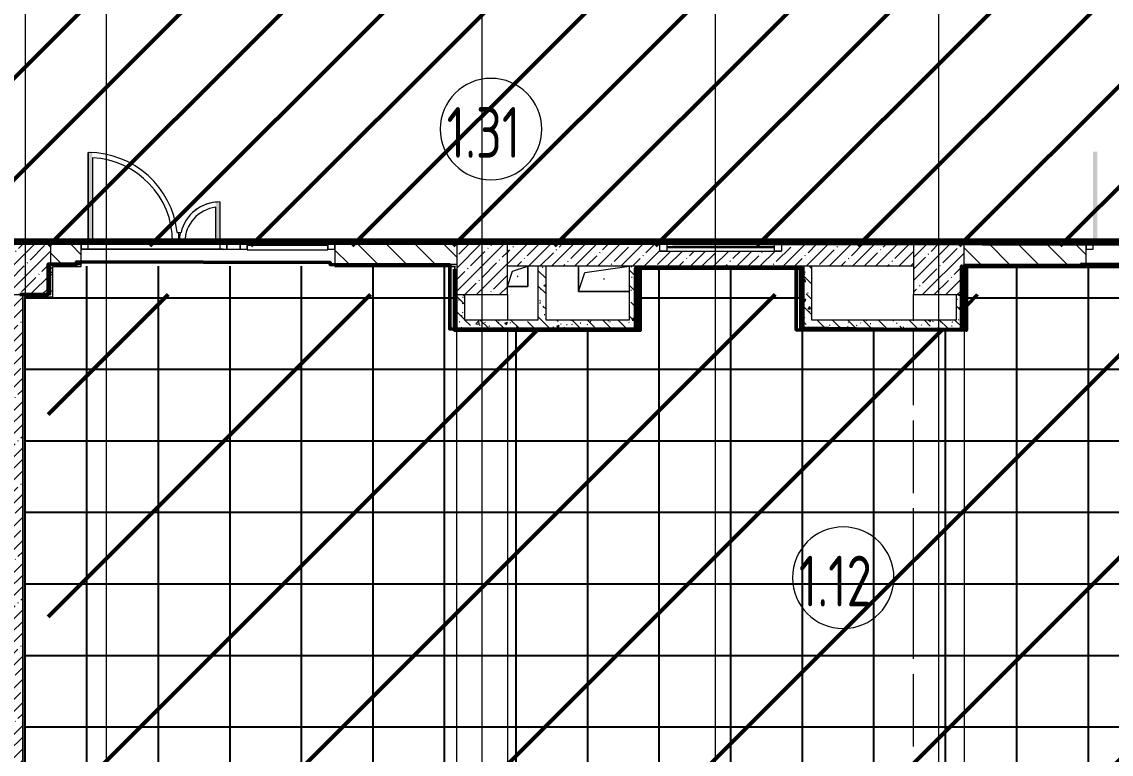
# Model space of a CAD drawing. Header units: millimetres. Extents: x -213547 to 415037, y -3642 to 106956.
# Drawn here: x 47689 to 58423, y 2735 to 9953 of the extents above; entities that cross this region are included whole.
import ezdxf

# ---------------------------------------------------------------- set-up
doc = ezdxf.new("R2010")
doc.units = ezdxf.units.MM
for name, color, linetype, lineweight in [('10)FK4', 3, 'Continuous', 50), ('1014 Краска CF1.3', 64, 'Continuous', 158), ('2)CF1', 5, 'Continuous', 30), ('950 Штук CF1 CF13 CF1.3', 3, 'Continuous', 50), ('A-AREA-BNDY', 7, 'Continuous', 5), ('A-AREA-IDEN', 7, 'Continuous', 9), ('A-FLOR', 7, 'Continuous', 9), ('A-GENM', 7, 'Continuous', 9), ('A-GLAZ', 7, 'Continuous', 9), ('A-GLAZ-1', 7, 'Continuous', 5), ('A-GLAZ-CURT', 7, 'Continuous', 9), ('A-GLAZ-CURT-2', 7, 'Continuous', 20), ('A-GLAZ-CWMG', 7, 'Continuous', 9), ('A-GLAZ-CWMG-1', 7, 'Continuous', 20), ('A-WALL', 7, 'Continuous', 5), ('I-WALL', 7, 'Continuous', 5), ('S-COLS', 7, 'Continuous', 9), ('S-COLS-1', 7, 'Continuous', 5), ('Оси', 7, 'Continuous', 9)]:
    doc.layers.add(name, color=color, linetype=linetype, lineweight=lineweight)
doc.layers.add('3) CF4 монтаж', color=104, linetype='Continuous')
for name, color, linetype, lineweight, true_color in [('A-DOOR-4', 7, 'Continuous', 5, 0xd7dbdf), ('A-WALL-1', 9, 'Continuous', 5, 0x808080), ('A-WALL-FNSH-1', 9, 'Continuous', 5, 0x808080)]:
    doc.layers.add(name, color=color, linetype=linetype, lineweight=lineweight, true_color=true_color)
doc.layers.add('A-FLOR-PATT-1', color=7, linetype='Continuous', lineweight=9, true_color=0xeef6ff, transparency=0.5)
doc.styles.add('СПДС', font='ГОСТ тип А.ttf', dxfattribs={"width": 0.9})
pattern_1 = [(45, (64.7, -136.06), (-114.04925, 114.04925), []), (45, (178.75, -136.06), (-114.04925, 114.04925), [201.612, -40.322, 6.706, -33.617])]
pattern_2 = [(135, (64.7, -136.06), (-141.42136, -141.42136), [])]
pattern_3 = [(135, (64.7, -136.06), (-150.8683, -150.8683), [213.36, -35.56, 7.112, -35.56]), (135, (64.7, 14.71), (-150.8683, -150.8683), []), (50, (64.7, -136.06), (255.0577, -22.3145), [26.67, -293.37]), (355, (64.7, -136.06), (-49.3404, 267.4791), [21.336, -234.696]), (100.451, (85.96, -137.92), (205.7195, 245.1636), [22.666, -249.326]), (46.184, (64.7, -64.94), (379.511, -58.86), [40.005, -440.055]), (96.636, (96.33, -69.85), (332.3634, 346.399), [33.999, -373.989]), (351.184, (64.7, -64.94), (332.367, 346.3953), [32.004, -352.044]), (21, (100.26, -82.72), (212.2602, -143.1711), [26.67, -293.37]), (326, (100.26, -82.72), (86.5224, 257.8632), [21.336, -234.696]), (71.451, (117.95, -94.65), (298.784, 114.6901), [22.666, -249.326]), (37.5, (64.7, -136.06), (4.32385, 118.37751), [6.706, -225.146, 6.706, -231.546, -235.585]), (37.5, (64.7, -136.06), (4.32385, 118.37751), [-470.103, 6.706, -228.879]), (7.5, (64.7, -136.06), (93.54758, 140.2533), [6.706, -129.134, 6.706, -219.812, -89.789]), (7.5, (64.7, -136.06), (93.54758, 140.2533), [-362.356, 6.706, -83.083]), (327.5, (-14.6, -136.06), (189.82734, -8.02019), [6.706, -82.194, 6.706, -270.662, -368.046]), (327.5, (-14.6, -136.06), (189.82734, -8.02019), [-366.268, 6.706, -361.34]), (317.5, (-50.16, -136.06), (207.38114, 35.59764), [6.706, -108.864, 6.706, -177.495, -261.366]), (317.5, (-50.16, -136.06), (207.38114, 35.59764), [-299.771, 6.706, -254.66])]
pattern_4 = [(0, (64.7, -136.06), (243.84, 60.96), [20.117, -162.763, 20.117, -162.763, -975.36]), (0, (64.7, -136.06), (243.84, 60.96), [-365.76, 20.117, -345.643, 20.117, -162.763, -426.72]), (0, (64.7, -136.06), (243.84, 60.96), [-914.4, 20.117, -101.803, 20.117, -284.683]), (120, (156.14, -105.58), (-174.71291, 180.691634), [20.117, -162.763, 20.117, -162.763, -975.36]), (120, (156.14, -105.58), (-174.71291, 180.691634), [-365.76, 20.117, -345.643, 20.117, -162.763, -426.72]), (120, (156.14, -105.58), (-174.71291, 180.691634), [-914.4, 20.117, -101.803, 20.117, -284.683]), (240, (186.62, 16.34), (-69.12709, -241.651634), [20.117, -162.763, 20.117, -162.763, -975.36]), (240, (186.62, 16.34), (-69.12709, -241.651634), [-365.76, 20.117, -345.643, 20.117, -162.763, -426.72]), (240, (186.62, 16.34), (-69.12709, -241.651634), [-914.4, 20.117, -101.803, 20.117, -284.683])]
pattern_5 = [(45, (38804.7, 11553.94), (-498.404, 498.404), [])]

# ---------------------------------------------------------------- blocks, each defined once
blk = doc.blocks.new('BSC_Колонна _Прямоугольная - 500х500-V2-Объем проектирования 1 этажа')
at = {"layer": 'S-COLS-1'}
h = blk.add_hatch(dxfattribs=at)
h.set_pattern_fill('FP_6', color=256, style=0, pattern_type=2)
h.set_pattern_definition([(45, (-47660, -7650), (-114.04925, 114.04925), []), (45, (-47545.95, -7650), (-114.04925, 114.04925), [201.613, -40.323, 6.706, -33.617])])
h.paths.add_polyline_path([(-250, -250), (250, -250), (250, 250), (-250, 250), (-250, -237)])
for p, q in [((250, 250), (-250, 250)), ((-250, 250), (-250, -250)), ((250, -250), (250, 250)), ((-250, -250), (250, -250))]:
    blk.add_line(p, q, dxfattribs=at)
blk = doc.blocks.new('BSC_Колонна _Прямоугольная - 500х500-V3-Объем проектирования 1 этажа')
at = {"layer": 'S-COLS-1'}
h = blk.add_hatch(dxfattribs=at)
h.set_pattern_fill('FP_7', color=256, style=0, pattern_type=2)
h.set_pattern_definition([(45, (-52160, -7650), (-114.04925, 114.04925), []), (45, (-52045.95, -7650), (-114.04925, 114.04925), [201.613, -40.323, 6.706, -33.617])])
h.paths.add_polyline_path([(-250, -250), (250, -250), (250, 250), (-250, 250), (-250, 30)])
for p, q in [((250, 250), (-250, 250)), ((-250, 250), (-250, -250)), ((250, -250), (250, 250)), ((-250, -250), (250, -250))]:
    blk.add_line(p, q, dxfattribs=at)
blk = doc.blocks.new('BSC_Колонна _Прямоугольная - 500х500-V38-Объем проектирования 1 этажа')
at = {"layer": 'S-COLS-1'}
h = blk.add_hatch(dxfattribs=at)
h.set_pattern_fill('FP_64', color=256, style=0, pattern_type=2)
h.set_pattern_definition([(45, (-56660, -7650), (-114.04925, 114.04925), []), (45, (-56545.95, -7650), (-114.04925, 114.04925), [201.613, -40.323, 6.706, -33.617])])
h.paths.add_polyline_path([(-250, -250), (250, -250), (250, 250), (-250, 250), (-250, 30)])
for p, q in [((250, 250), (-250, 250)), ((-250, 250), (-250, -250)), ((250, -250), (250, 250)), ((-250, -250), (250, -250))]:
    blk.add_line(p, q, dxfattribs=at)
blk = doc.blocks.new('GM_Отверстие прямоугольное _в плите_ - Отверстие-V118-Объем проектирования 1 этажа')
at = {"layer": 'A-GENM'}
for p, q in [((-250, -125), (-250, 125)), ((-250, 125), (-250, -125)), ((-187, 62), (250, 125)), ((-250, -125), (-187, 62)), ((250, -125), (-250, -125)), ((-250, -125), (250, -125))]:
    blk.add_line(p, q, dxfattribs=at)
for start, end in [(360, 180), (180, 360)]:
    blk.add_arc((0, 0), 2.5, start, end, dxfattribs=at)
blk = doc.blocks.new('GM_Отверстие прямоугольное _в плите_ - Отверстие-V194-Объем проектирования 1 этажа')
at = {"layer": 'A-GENM'}
for p, q in [((-100, -100), (-50, 50)), ((-50, 50), (100, 100)), ((100, 100), (100, -100)), ((100, -100), (100, 100)), ((100, -100), (-100, -100)), ((-100, -100), (100, -100))]:
    blk.add_line(p, q, dxfattribs=at)
for start, end in [(360, 180), (180, 360)]:
    blk.add_arc((0, 0), 2.5, start, end, dxfattribs=at)
blk = doc.blocks.new('Прямоугольный импост - 50 x 70 мм-31700031-Объем проектирования 1 этажа')
at = {"layer": 'A-GLAZ-CWMG-1'}
for p, q in [((-70, 35), (0, 35)), ((-70, -35), (-70, 35)), ((0, 35), (0, -35)), ((0, -35), (-70, -35))]:
    blk.add_line(p, q, dxfattribs=at)
blk = doc.blocks.new('Дверь_Витражная_остекление_ - ДВН_ДАО_Главный вход_1200 в свету-V267-Объем проектирования 1 этажа')
at = {"layer": 'A-DOOR-4'}
for p, q in [((-647.5, 917), (-647.5, 37)), ((647.5, 430), (647.5, 37)), ((-647.5, 35), (-647.5, 30)), ((647.5, 35), (647.5, 30))]:
    blk.add_line(p, q, dxfattribs=at)
for centre, radius, start, end in [((647.5, 30), 400, 90, 103.12278), ((647.5, 30), 400, 123.64361, 130.48633), ((647.5, 30), 400, 118.21612, 118.62117), ((647.5, 30), 400, 106.56389, 118.11762), ((-647.5, 30), 895, 0.45102, 6.43216), ((647.5, 30), 400, 165.53568, 178.98578)]:
    blk.add_arc(centre, radius, start, end, dxfattribs=at)
blk = doc.blocks.new('Системная панель - Стемалит - 40мм-31720939-Объем проектирования 1 этажа')
at = {"layer": 'A-GLAZ-CURT-2'}
for p, q in [((65, 35), (-65, 35)), ((-65, 35), (-65, -35)), ((65, -35), (65, 35)), ((-65, -35), (65, -35))]:
    blk.add_line(p, q, dxfattribs=at)
blk = doc.blocks.new('Прямоугольный импост - 50 x 70 мм-31687886-Объем проектирования 1 этажа')
at = {"layer": 'A-GLAZ-CWMG-1'}
for p, q in [((-35, 35), (35, 35)), ((-35, -35), (-35, 35)), ((35, 35), (35, -35)), ((35, -35), (-35, -35))]:
    blk.add_line(p, q, dxfattribs=at)
blk = doc.blocks.new('Прямоугольный импост - 50 x 70 мм-V265-Объем проектирования 1 этажа')
at = {"layer": 'A-GLAZ-CWMG-1'}
for p, q in [((0, 35), (-70, 35)), ((-70, 35), (-70, -35)), ((0, -35), (0, 35)), ((-70, -35), (0, -35))]:
    blk.add_line(p, q, dxfattribs=at)
blk = doc.blocks.new('Системная панель - Стекло - 40мм-V268-Объем проектирования 1 этажа')
at = {"layer": 'A-GLAZ-CURT-2'}
for p, q in [((397.5, 0), (-397.5, 0)), ((-397.5, 0), (-397.5, -40)), ((397.5, -40), (397.5, 0)), ((-397.5, -40), (397.5, -40))]:
    blk.add_line(p, q, dxfattribs=at)
blk = doc.blocks.new('Прямоугольный импост - 50 x 70 мм-31702100-Объем проектирования 1 этажа')
at = {"layer": 'A-GLAZ-CWMG-1'}
for p, q in [((-35, 35), (35, 35)), ((-35, -35), (-35, 35)), ((35, 35), (35, -35)), ((35, -35), (-35, -35))]:
    blk.add_line(p, q, dxfattribs=at)
blk = doc.blocks.new('Прямоугольный импост - 50 x 70 мм-31720914-Объем проектирования 1 этажа')
at = {"layer": 'A-GLAZ-CWMG'}
blk.add_line((24940, 7918), (24145, 7918), dxfattribs=at)
blk = doc.blocks.new('120_Окно_СКБ_1Ст - 120_Окно_СКБ_1Ст 400х1200 EI30-24228621-Объем проектирования 1 этажа')
at = {"layer": 'A-GLAZ'}
for p, q in [((-600, 40), (-600, 110)), ((-600, 110), (-530, 110)), ((-530, 110), (-530, 40)), ((530, 40), (530, 110)), ((530, 110), (600, 110)), ((600, 110), (600, 40)), ((-530, 40), (-600, 40)), ((600, 40), (530, 40))]:
    blk.add_line(p, q, dxfattribs=at)
at = {"layer": 'A-GLAZ-1'}
for p, q in [((600, 110), (-600, 110)), ((-600, 40), (600, 40)), ((530, 80), (-530, 80)), ((530, 70), (-530, 70))]:
    blk.add_line(p, q, dxfattribs=at)
blk = doc.blocks.new('Марка_Помещения - Номер-25198446-Объем проектирования 1 этажа')
at = {"layer": 'A-AREA-IDEN'}
for start, end in [(360, 180), (180, 360)]:
    blk.add_arc((0, 0), 2.5, start, end, dxfattribs=at)

msp = doc.modelspace()

# ---------------------------------------------------------------- hatches: boundary and pattern name
at = {"layer": '10)FK4'}
h = msp.add_hatch(dxfattribs=at)
h.set_pattern_fill('ANSI31', color=1, scale=444)
h.paths.add_polyline_path([(65390.1, 7265.9), (62282.7, 7265.9), (62282.7, 6933.9), (60907.8, 6933.9), (60907.8, 7265.9), (56995.7, 7265.9), (56995.7, 6912.9), (55366.7, 6933.9), (55366.7, 7265.9), (53782.7, 7265.9), (53782.7, 6912.9), (51953.7, 6912.9), (51953.7, 7265.9), (47949.2, 7265.9), (47949.2, -13), (65390.1, -13)])
at = {"layer": '2)CF1'}
h = msp.add_hatch(dxfattribs=at)
h.set_pattern_fill('ANSI31', color=256, scale=222)
h.set_pattern_definition(pattern_5)
h.paths.add_polyline_path([(75478.4, 7743.3), (42465.7, 7743.3), (42465.7, 10742.9), (75478.4, 10742.9)])
at = {"layer": '3) CF4 монтаж'}
h = msp.add_hatch(dxfattribs=at)
h.set_pattern_fill('ANSI37', color=256, scale=222, angle=45, style=0)
h.set_pattern_definition([(90, (-15810.7, -49154.7), (-704.85, 0), []), (180, (-15810.7, -49154.7), (-6e-14, -704.85), [])])
h.paths.add_polyline_path([(62905.6, 4.8), (65464.7, 4.8), (65464.7, 7524.8), (62284.7, 7524.8), (62284.7, 6914.8), (60964.7, 6914.8), (60964.7, 7544.8), (57004.7, 7544.8), (57004.7, 6914.8), (55384.7, 6914.8), (55384.7, 7524.8), (53784.7, 7524.8), (53784.7, 6914.8), (51964.7, 6914.8), (51964.7, 7544.8), (48004.7, 7544.8), (48004.7, 7244.8), (47724.7, 7244.8), (47724.7, 684.8), (48004.7, 684.8), (48004.7, 4.8), (51926.2, 4.8), (51926.2, 364.8), (52854.7, 364.8), (52854.7, 4.8), (56464.7, 4.8), (56464.7, 364.8), (57254.7, 364.8), (57254.7, 4.8), (60964.7, 4.8), (60964.7, 364.8), (61704.7, 364.8), (61704.7, 4.8)])
h.paths.add_polyline_path([(56589.9, 1882.9), (56491.2, 1882.9), (56491.2, 2282.9), (57491.2, 2282.9), (57491.2, 1882.9), (57196.8, 1882.9)])
at = {"layer": '950 Штук CF1 CF13 CF1.3'}
h = msp.add_hatch(dxfattribs=at)
h.set_pattern_fill('ANSI31', color=256, scale=222)
h.set_pattern_definition(pattern_5)
h.paths.add_polyline_path([(75478.4, 7743.3), (42465.7, 7743.3), (42465.7, 10742.9), (75478.4, 10742.9)])
at = {"layer": 'A-FLOR-PATT-1'}
h = msp.add_hatch(color=256, dxfattribs=at)
h.paths.add_polyline_path([(58284.7, 7783.9), (58284.7, 8671.9), (58244.7, 8671.9), (58244.7, 7783.9)])
h.paths.add_polyline_path([(59499.7, 7783.9), (59539.7, 7783.9), (59539.7, 8176.9), (59499.7, 8176.9), (59499.7, 7787.5)])
h.paths.add_polyline_path([(40739.7, 7783.9), (40739.7, 8124.6), (40729.7, 8122.5), (40729.7, 7783.9)])
h.paths.add_polyline_path([(39484.7, 7783.9), (39484.7, 8663.9), (39514.7, 8663.9), (39514.7, 8671.9), (39474.7, 8671.9), (39474.7, 7783.9)])
h.paths.add_polyline_path([(38584.7, 7883.9), (38601.7, 7883.9), (38601.7, 7928.9), (38584.7, 7928.9)])
h.paths.add_polyline_path([(40729.7, 8172.8), (40769.7, 8176.9), (40729.7, 8176.9)])
h.paths.add_polyline_path([(49599.7, 8173.6), (49639.7, 8176.9), (49599.7, 8176.9)])
h.paths.add_polyline_path([(48384.7, 8661.7), (48384.7, 8671.9), (48344.7, 8671.9), (48344.7, 8663.9)])
h.paths.add_polyline_path([(75031.2, 9293.9), (75524.7, 9293.9), (75524.7, 9338.9), (74654.7, 9338.9), (74654.7, 9293.9), (74665, 9293.9)])
h.paths.add_polyline_path([(38584.7, 9873.9), (38600.9, 9873.9), (38600.9, 9918.9), (38584.7, 9918.9)])
h.paths.add_polyline_path([(75380.8, 10608.9), (75524.7, 10608.9), (75524.7, 10653.9), (75164.7, 10653.9), (75164.7, 10608.9)])
h = msp.add_hatch(color=256, dxfattribs=at)
h.paths.add_polyline_path([(48344.7, 7783.9), (48384.7, 7784.3), (48384.7, 8661.7), (48344.7, 8663.9), (48344.7, 7784.2)])
h.paths.add_polyline_path([(40769.7, 7783.9), (40769.7, 8176.1), (40729.7, 8171.5), (40729.7, 8122.5), (40739.7, 8124.6), (40739.7, 7783.9)])
h.paths.add_polyline_path([(49599.7, 7783.9), (49639.7, 7783.9), (49639.7, 8176.9), (49599.7, 8171.5), (49599.7, 8111.8)])
h.paths.add_polyline_path([(39514.7, 7783.9), (39514.7, 8662.2), (39484.7, 8663.9), (39484.7, 7783.9)])
h.paths.add_polyline_path([(38600.9, 9873.9), (38601.7, 9873.9), (38600.9, 9918)])
h = msp.add_hatch(color=256, dxfattribs=at)
h.paths.add_polyline_path([(59499.7, 7776.9), (59539.7, 7776.9), (59539.7, 7783.9), (59499.7, 7781.9)])
h.paths.add_polyline_path([(58244.7, 7776.9), (58284.7, 7776.9), (58284.7, 7783.9), (58244.7, 7781.9), (58244.7, 7777.2)])
h.paths.add_polyline_path([(49599.7, 7776.9), (49639.7, 7776.9), (49639.7, 7783.9), (49599.7, 7781.9)])
h.paths.add_polyline_path([(48384.7, 7776.9), (48384.7, 7783.9), (48344.7, 7781.9), (48344.7, 7776.9)])
at = {"layer": 'I-WALL'}
h = msp.add_hatch(dxfattribs=at)
h.set_pattern_fill('FP_191', color=256, style=0, pattern_type=2)
h.set_pattern_definition(pattern_4)
h.paths.add_polyline_path([(75027.2, 7763.9), (75524.7, 7763.9), (75523.7, 7783.9), (73794.7, 7783.9), (73794.7, 7771.9), (73824.7, 7771.9), (73824.7, 7763.9), (74012.2, 7763.9)])
h.paths.add_polyline_path([(72189.1, 7763.9), (72314.7, 7763.9), (72314.7, 7771.9), (72344.7, 7771.9), (72344.7, 7783.9), (71724.7, 7783.9), (71724.7, 7771.9), (71754.7, 7771.9), (71754.7, 7763.9), (72144.7, 7763.9)])
h.paths.add_polyline_path([(70384.7, 7763.9), (70744.7, 7763.9), (70744.7, 7771.9), (70774.7, 7771.9), (70774.7, 7783.9), (69424.7, 7783.9), (69424.7, 7771.9), (69454.7, 7771.9), (69454.7, 7763.9), (70084.7, 7763.9)])
h.paths.add_polyline_path([(67899.7, 7763.9), (68294.7, 7763.9), (68294.7, 7771.9), (68324.7, 7771.9), (68324.7, 7783.9), (66924.7, 7783.9), (66924.7, 7771.9), (66954.7, 7771.9), (66954.7, 7763.9), (67823, 7763.9)])
h.paths.add_polyline_path([(60674.7, 7763.9), (65944.7, 7763.9), (65944.7, 7771.9), (65974.7, 7771.9), (65974.7, 7783.9), (60674.7, 7783.9)])
h.paths.add_polyline_path([(57507.7, 7763.9), (58174.7, 7763.9), (58174.7, 7783.9), (50774.7, 7783.9), (50774.7, 7763.9), (57244.7, 7763.9)])
h.paths.add_polyline_path([(47974.7, 7763.9), (48274.7, 7763.9), (48274.7, 7783.9), (41904.7, 7783.9), (41904.7, 7763.9), (47474.7, 7763.9)])
h.paths.add_polyline_path([(39104.7, 7763.9), (39404.7, 7763.9), (39404.7, 7783.9), (38825.7, 7783.9), (38824.7, 7763.9), (38940.1, 7763.9)])
h = msp.add_hatch(dxfattribs=at)
h.set_pattern_fill('FP_23', color=256, style=0, pattern_type=2)
h.set_pattern_definition(pattern_2)
h.paths.add_polyline_path([(51954.7, 7563.9), (51974.7, 7563.9), (51974.7, 7763.9), (50774.7, 7763.9), (50774.7, 7563.9), (51318.5, 7563.9)])
h.paths.add_polyline_path([(48274.7, 7563.9), (48274.7, 7763.9), (47974.7, 7763.9), (47974.7, 7563.9), (48223.9, 7563.9)])
h = msp.add_hatch(dxfattribs=at)
h.set_pattern_fill('FP_1', color=256, style=0, pattern_type=2)
h.set_pattern_definition(pattern_1)
h.paths.add_polyline_path([(52474.7, 7543.9), (56474.7, 7543.9), (56474.7, 7763.9), (55174.7, 7763.9), (55174.7, 7693.9), (53974.7, 7693.9), (53974.7, 7763.9), (52474.7, 7763.9)])
h = msp.add_hatch(dxfattribs=at)
h.set_pattern_fill('FP_23', color=256, style=0, pattern_type=2)
h.set_pattern_definition(pattern_2)
h.paths.add_polyline_path([(60954.7, 7563.9), (60974.7, 7563.9), (60974.7, 7763.9), (60674.7, 7763.9), (60674.7, 7563.9)])
h.paths.add_polyline_path([(57244.7, 7563.9), (58174.7, 7563.9), (58174.7, 7763.9), (56974.7, 7763.9), (56974.7, 7563.9), (57048.3, 7563.9)])
h = msp.add_hatch(dxfattribs=at)
h.set_pattern_fill('FP_191', color=256, style=0, pattern_type=2)
h.set_pattern_definition(pattern_4)
h.paths.add_polyline_path([(47974.7, 7263.9), (47994.7, 7263.9), (47993.7, 7543.9), (47974.7, 7563.9), (47974.7, 7276.5)])
h.paths.add_polyline_path([(47994.7, 7543.9), (47994.7, 7563.9), (47974.7, 7563.9)])
h = msp.add_hatch(dxfattribs=at)
h.set_pattern_fill('FP_191', color=256, style=0, pattern_type=2)
h.set_pattern_definition(pattern_4)
h.paths.add_polyline_path([(51958.4, 7543.9), (51974.7, 7543.9), (51974.7, 7563.9), (50774.7, 7563.9), (50774.7, 7543.9), (51954.7, 7543.9)])
h.paths.add_polyline_path([(48274.7, 7543.9), (48274.7, 7563.9), (47994.7, 7563.9), (47994.8, 7543.9), (48223.9, 7543.9)])
h = msp.add_hatch(dxfattribs=at)
h.set_pattern_fill('FP_191', color=256, style=0, pattern_type=2)
h.set_pattern_definition(pattern_4)
h.paths.add_polyline_path([(51954.7, 6913.9), (51974.7, 6913.9), (51974.7, 7543.9), (51954.7, 7542.9)])
h = msp.add_hatch(dxfattribs=at)
h.set_pattern_fill('FP_41', color=256, style=0, pattern_type=2)
h.set_pattern_definition(pattern_3)
h.paths.add_polyline_path([(52844.7, 7013.9), (52854.7, 7013.9), (52854.7, 7543.9), (52774.7, 7543.9), (52774.7, 7013.9)])
h = msp.add_hatch(dxfattribs=at)
h.set_pattern_fill('FP_41', color=256, style=0, pattern_type=2)
h.set_pattern_definition(pattern_3)
h.paths.add_polyline_path([(53674.7, 7013.9), (53754.7, 7013.9), (53754.7, 7543.9), (53674.7, 7543.9), (53674.7, 7276.5)])
h = msp.add_hatch(dxfattribs=at)
h.set_pattern_fill('FP_191', color=256, style=0, pattern_type=2)
h.set_pattern_definition(pattern_4)
h.paths.add_polyline_path([(53754.7, 6933.9), (53774.7, 6934.2), (53774.7, 7543.9), (53754.7, 7543.9), (53754.7, 7013.9)])
h = msp.add_hatch(dxfattribs=at)
h.set_pattern_fill('FP_191', color=256, style=0, pattern_type=2)
h.set_pattern_definition(pattern_4)
h.paths.add_polyline_path([(55366.7, 7523.9), (55394.7, 7523.9), (55394.7, 7543.9), (53774.7, 7543.9), (53774.7, 7523.9), (55296.5, 7523.9)])
h = msp.add_hatch(dxfattribs=at)
h.set_pattern_fill('FP_191', color=256, style=0, pattern_type=2)
h.set_pattern_definition(pattern_4)
h.paths.add_polyline_path([(55374.7, 6913.9), (55394.7, 6913.9), (55394.7, 7523.9), (55374.7, 7523.9), (55374.7, 6933.9)])
h = msp.add_hatch(dxfattribs=at)
h.set_pattern_fill('FP_41', color=256, style=0, pattern_type=2)
h.set_pattern_definition(pattern_3)
h.paths.add_polyline_path([(55474.7, 6933.9), (55474.7, 7543.9), (55394.7, 7543.9), (55394.7, 6933.9), (55444.6, 6933.9)])
h = msp.add_hatch(dxfattribs=at)
h.set_pattern_fill('FP_191', color=256, style=0, pattern_type=2)
h.set_pattern_definition(pattern_4)
h.paths.add_polyline_path([(56994.7, 6933.9), (56994.7, 7563.9), (56974.7, 7563.9), (56974.7, 6933.9)])
h = msp.add_hatch(dxfattribs=at)
h.set_pattern_fill('FP_191', color=256, style=0, pattern_type=2)
h.set_pattern_definition(pattern_4)
h.paths.add_polyline_path([(60974.7, 7563.9), (60674.7, 7563.9), (60674.7, 7543.9), (60954.7, 7544.9)])
h.paths.add_polyline_path([(60954.7, 7543.9), (60974.7, 7543.9), (60974.7, 7563.9)])
h.paths.add_polyline_path([(57046.6, 7543.9), (58174.7, 7543.9), (58174.7, 7563.9), (56994.7, 7563.9), (56995.7, 7543.9)])
h = msp.add_hatch(dxfattribs=at)
h.set_pattern_fill('FP_1', color=256, style=0, pattern_type=2)
h.set_pattern_definition(pattern_1)
h.paths.add_polyline_path([(47694.7, 263.9), (47694.7, 7263.9), (47474.7, 7263.9), (47474.7, 263.9)])
h = msp.add_hatch(dxfattribs=at)
h.set_pattern_fill('FP_191', color=256, style=0, pattern_type=2)
h.set_pattern_definition(pattern_4)
h.paths.add_polyline_path([(47714.7, 683.9), (47713.7, 7243.9), (47694.7, 7263.9), (47694.7, 688.9)])
h.paths.add_polyline_path([(47714.7, 7243.9), (47714.7, 7263.9), (47694.7, 7263.9)])
h = msp.add_hatch(dxfattribs=at)
h.set_pattern_fill('FP_191', color=256, style=0, pattern_type=2)
h.set_pattern_definition(pattern_4)
h.paths.add_polyline_path([(47994.7, 7243.9), (47994.7, 7263.9), (47714.7, 7263.9), (47714.7, 7243.9), (47974.7, 7243.9)])
h = msp.add_hatch(dxfattribs=at)
h.set_pattern_fill('FP_41', color=256, style=0, pattern_type=2)
h.set_pattern_definition(pattern_3)
h.paths.add_polyline_path([(52054.7, 6933.9), (52054.7, 7263.9), (51974.7, 7263.9), (51974.7, 6933.9)])
h = msp.add_hatch(dxfattribs=at)
h.set_pattern_fill('FP_41', color=256, style=0, pattern_type=2)
h.set_pattern_definition(pattern_3)
h.paths.add_polyline_path([(56968, 7013.9), (56974.7, 7013.9), (56974.7, 7263.9), (56894.7, 7263.9), (56894.7, 7013.9), (56956.8, 7013.9)])
h = msp.add_hatch(dxfattribs=at)
h.set_pattern_fill('FP_41', color=256, style=0, pattern_type=2)
h.set_pattern_definition(pattern_3)
h.paths.add_polyline_path([(53754.7, 6933.9), (53754.7, 7013.9), (52054.7, 7013.9), (52054.7, 6933.9), (53381.5, 6933.9)])
h = msp.add_hatch(dxfattribs=at)
h.set_pattern_fill('FP_41', color=256, style=0, pattern_type=2)
h.set_pattern_definition(pattern_3)
h.paths.add_polyline_path([(56202.9, 6933.9), (56974.7, 6933.9), (56974.7, 7013.9), (55474.7, 7013.9), (55474.7, 6933.9)])
h = msp.add_hatch(dxfattribs=at)
h.set_pattern_fill('FP_191', color=256, style=0, pattern_type=2)
h.set_pattern_definition(pattern_4)
h.paths.add_polyline_path([(53754.7, 6913.9), (53774.7, 6913.9), (53774.7, 6933.9), (51974.7, 6933.9), (51974.7, 6913.9), (53381.5, 6913.9)])
h = msp.add_hatch(dxfattribs=at)
h.set_pattern_fill('FP_191', color=256, style=0, pattern_type=2)
h.set_pattern_definition(pattern_4)
h.paths.add_polyline_path([(56454.7, 6913.9), (56901.4, 6913.9), (56903, 6916.7), (56907.9, 6913.9), (56994.7, 6913.9), (56994.7, 6933.9), (55394.7, 6933.9), (55394.7, 6913.9), (56202.9, 6913.9)])

# ---------------------------------------------------------------- linework, layer by layer
for points in [[(58174.7, 7785.2), (59574.7, 7781.9)], [(48274.7, 7715.2), (49674.7, 7711.9)]]:
    msp.add_lwpolyline(points)
at = {"layer": '10)FK4'}
for points in [[(75477.4, 7743.3), (38824.7, 7783.9), (38784.8, 10093.9), (42463.7, 10073.9), (42463.7, 10742.9), (45994.7, 10742.9), (45994.7, 11542.9)], [(75478.4, 7743.3), (38825.7, 7783.9), (38785.8, 10093.9), (42464.7, 10073.9), (42464.7, 10742.9), (45995.7, 10742.9), (45995.7, 11542.9)], [(51952.7, 7515.9), (51952.7, 6912.9), (53781.7, 6912.9), (53781.7, 7515.9)], [(51953.7, 7515.9), (51953.7, 6912.9), (53782.7, 6912.9), (53782.7, 7515.9)], [(53775.7, 6913.9), (53777.1, 7525.3), (55374.7, 7523.9), (55374.7, 6918.5)], [(55365.7, 7515.9), (55365.7, 6933.9), (56994.7, 6912.9), (56994.7, 7542.9), (60906.8, 7533.8), (60906.8, 6933.9), (62281.7, 6933.9), (62281.7, 7523.9)], [(55366.7, 7515.9), (55366.7, 6933.9), (56995.7, 6912.9), (56995.7, 7542.9), (60907.8, 7533.8), (60907.8, 6933.9), (62282.7, 6933.9), (62282.7, 7523.9)]]:
    msp.add_lwpolyline(points, dxfattribs=at)
at = {"layer": '10)FK4', "flags": 128}
for points in [[(60628.1, 7557.2), (58128.1, 7563), (58128.1, 7542), (56949.1, 7544.8), (56947.6, 6914.8), (55318.6, 6918.6), (55320, 7521.6), (53736, 7525.4), (53734.6, 6922.4), (51905.6, 6926.6), (51907.1, 7556.6), (50728.1, 7559.4), (50728.1, 7580.4), (48228.1, 7586.3), (48228.1, 7565.3), (47949.1, 7565.9), (47948.4, 7265.9), (47668.4, 7266.6)], [(60628.9, 7557.2), (58128.9, 7563), (58128.8, 7542), (56949.8, 7544.8), (56948.4, 6914.8), (55319.4, 6918.6), (55320.8, 7521.6), (53736.8, 7525.4), (53735.4, 6922.4), (51906.4, 6926.6), (51907.9, 7556.6), (50728.9, 7559.4), (50728.9, 7580.4), (48228.9, 7586.3), (48228.9, 7565.3), (47949.9, 7565.9), (47949.2, 7265.9), (47669.2, 7266.6)]]:
    msp.add_lwpolyline(points, dxfattribs=at)
at = {"layer": '1014 Краска CF1.3'}
msp.add_lwpolyline([(75524.2, 10673.9), (75534.7, 7784.9), (38825.7, 7784.9)], dxfattribs=at)
at = {"layer": 'A-AREA-BNDY', "flags": 128}
msp.add_lwpolyline([(75546.3, 10701.2), (61965.3, 10733), (61966.4, 11203), (61408.4, 11204.4), (61407.3, 10734.4), (51715.4, 10757.1), (51717.3, 11578.1), (48808.8, 11584.9), (48788.3, 11585), (48788.3, 11564), (48188.3, 11565.4), (48188.3, 11586.4), (48014.8, 11586.8), (45959.3, 11591.6), (45957.4, 10770.6), (42427.4, 10778.9), (42425.8, 10108.9), (38785.8, 10117.5), (38780.5, 7829.5), (65299.4, 7767.2), (65929.4, 7765.7)], dxfattribs=at)
at = {"layer": 'A-FLOR'}
for p, q in [((48344.7, 7783.9), (48344.7, 8663.9)), ((48384.7, 8613), (48384.7, 7783.9)), ((49639.7, 8176.9), (49639.7, 7783.9)), ((49599.7, 7783.9), (49599.7, 8124.6)), ((49219.8, 7876.8), (49257.8, 7876.8)), ((66834.7, 7783.9), (38825.7, 7783.9)), ((49174.7, 7783.9), (49296.7, 7783.9)), ((48274.7, 7543.9), (48274.7, 7711.9)), ((50774.7, 7711.9), (50774.7, 7543.9)), ((58174.7, 7543.9), (58174.7, 7711.9)), ((47994.7, 7543.9), (48274.7, 7543.9)), ((47994.7, 7243.9), (47994.7, 7542.9)), ((50774.7, 7543.9), (51954.7, 7543.9)), ((51954.7, 7542.9), (51954.7, 6913.9)), ((56994.7, 6913.9), (56994.7, 7543.9)), ((56995.7, 7543.9), (58174.7, 7543.9)), ((47714.7, 7243.9), (47994.7, 7243.9)), ((47714.7, 688.9), (47714.7, 7242.9)), ((52054.7, 7263.9), (52474.7, 7263.9)), ((52474.7, 7263.9), (52474.7, 7013.9)), ((56474.7, 7013.9), (56474.7, 7263.9)), ((56474.7, 7263.9), (56894.7, 7263.9)), ((51954.7, 6913.9), (53774.7, 6913.9)), ((51974.7, 363.9), (51974.7, 6913.9)), ((52474.7, 6913.9), (52474.7, 363.9)), ((55374.7, 6913.9), (56901.4, 6913.9)), ((56474.7, 6175), (56474.7, 6913.9)), ((56907.9, 6913.9), (56994.7, 6913.9)), ((56974.7, 6913.9), (56974.7, 363.9)), ((56474.7, 5308.7), (56474.7, 6025.1)), ((56474.7, 3675.7), (56474.7, 5158.7)), ((56474.7, 2810.4), (56474.7, 3525.7))]:
    msp.add_line(p, q, dxfattribs=at)
for centre, radius, start, end in [((48344.7, 7783.9), 880, 6.05535, 90), ((48344.7, 7783.9), 880, 6.05535, 90), ((48344.7, 7783.9), 830, 360, 87.23769), ((48344.7, 7783.9), 830, 360, 87.23769), ((49639.7, 7783.9), 393, 90, 166.33705), ((49639.7, 7783.9), 393, 90, 166.33705), ((49639.7, 7783.9), 343, 96.69696, 180), ((49639.7, 7783.9), 343, 96.69696, 180)]:
    msp.add_arc(centre, radius, start, end, dxfattribs=at)
at = {"layer": 'A-WALL'}
for p, q in [((47994.7, 7543.9), (47994.7, 7542.9)), ((47995.7, 7542.9), (47994.7, 7542.9)), ((51954.7, 7542.9), (51953.7, 7542.9)), ((51954.7, 7543.9), (51954.7, 7542.9)), ((47714.7, 683.9), (47714.7, 7243.9))]:
    msp.add_line(p, q, dxfattribs=at)
at = {"layer": 'A-WALL-1'}
for p, q in [((48274.7, 7763.9), (47974.7, 7763.9)), ((48274.7, 7711.9), (48274.7, 7783.9)), ((50774.7, 7783.9), (50774.7, 7711.9)), ((51974.7, 7763.9), (50774.7, 7763.9)), ((53974.7, 7763.9), (52474.7, 7763.9)), ((56474.7, 7763.9), (55174.7, 7763.9)), ((58174.7, 7763.9), (56974.7, 7763.9)), ((58174.7, 7711.9), (58174.7, 7783.9)), ((47974.7, 7563.9), (48274.7, 7563.9)), ((50774.7, 7563.9), (51974.7, 7563.9)), ((56474.7, 7543.9), (52474.7, 7543.9)), ((52774.7, 7543.9), (52774.7, 7013.9)), ((52854.7, 7013.9), (52854.7, 7543.9)), ((53674.7, 7543.9), (53674.7, 7013.9)), ((53754.7, 6933.9), (53754.7, 7543.9)), ((55394.7, 7543.9), (55394.7, 6933.9)), ((55474.7, 7013.9), (55474.7, 7543.9)), ((56974.7, 7563.9), (58174.7, 7563.9)), ((56994.7, 7543.9), (56995.7, 7543.9)), ((47694.7, 7263.9), (47694.7, 263.9)), ((51974.7, 7263.9), (51974.7, 6933.9)), ((52054.7, 7013.9), (52054.7, 7263.9)), ((56894.7, 7263.9), (56894.7, 7013.9)), ((56974.7, 6933.9), (56974.7, 7263.9)), ((52774.7, 7013.9), (52054.7, 7013.9)), ((53674.7, 7013.9), (52854.7, 7013.9)), ((56894.7, 7013.9), (55474.7, 7013.9)), ((51974.7, 6933.9), (53754.7, 6933.9)), ((55394.7, 6933.9), (56974.7, 6933.9)), ((56901.4, 6913.9), (56907.9, 6913.9))]:
    msp.add_line(p, q, dxfattribs=at)
at = {"layer": 'A-WALL-FNSH-1'}
for p, q in [((65974.7, 7784.9), (38825.7, 7784.9)), ((47995.7, 7542.9), (48274.7, 7542.9)), ((47995.7, 7242.9), (47995.7, 7542.9)), ((48274.7, 7542.9), (48274.7, 7543.9)), ((50774.7, 7543.9), (50774.7, 7542.9)), ((50774.7, 7542.9), (51953.7, 7542.9)), ((51953.7, 7542.9), (51953.7, 6912.9)), ((56995.7, 6912.9), (56995.7, 7543.9)), ((56995.7, 7542.9), (58174.7, 7542.9)), ((58174.7, 7542.9), (58174.7, 7543.9)), ((47715.7, 7242.9), (47995.7, 7242.9)), ((47715.7, 684.9), (47715.7, 7242.9)), ((51953.7, 6912.9), (53782.7, 6912.9)), ((53782.7, 6912.9), (53782.7, 6913.9)), ((55366.7, 6913.9), (55366.7, 6912.9)), ((55366.7, 6912.9), (56995.7, 6912.9))]:
    msp.add_line(p, q, dxfattribs=at)
at = {"layer": 'I-WALL'}
for p, q in [((53774.7, 7523.9), (55374.7, 7523.9)), ((53774.7, 6913.9), (53774.7, 7523.9)), ((55366.7, 7515.9), (53782.7, 7515.9)), ((53782.7, 7515.9), (53782.7, 6913.9)), ((55366.7, 6913.9), (55366.7, 7515.9)), ((55374.7, 7523.9), (55374.7, 6913.9)), ((53774.7, 6913.9), (53775.7, 6913.9))]:
    msp.add_line(p, q, dxfattribs=at)
at = {"layer": 'Оси'}
for points in [[(47724.7, -2042.3), (47724.7, 2957.7), (47724.7, 22262), (47724.7, 27262)], [(49080, -2042.3), (49080, -1322.8), (48524.7, -759.5), (48524.7, 4240.5), (48524.7, 22262), (48524.7, 27262)], [(52224.7, -2042.3), (52224.7, 2957.7), (52224.7, 22262), (52224.7, 27262)], [(54524.7, -2042.3), (54524.7, 2957.7), (54524.7, 22262), (54524.7, 27262)], [(56724.7, -2042.3), (56724.7, 2957.7), (56724.7, 22262), (56724.7, 27262)]]:
    msp.add_lwpolyline(points, dxfattribs=at)

# ---------------------------------------------------------------- block references
at = {"layer": 'A-AREA-IDEN', "xscale": 199.9999999999999, "yscale": 199.9999999999999, "zscale": 199.9999999999999}
for p in [(52312, 8895.2), (55782, 4474.4)]:
    msp.add_blockref('Марка_Помещения - Номер-25198446-Объем проектирования 1 этажа', p, dxfattribs=at)
at = {"layer": 'A-DOOR-4'}
msp.add_blockref('Дверь_Витражная_остекление_ - ДВН_ДАО_Главный вход_1200 в свету-V267-Объем проектирования 1 этажа', (48992.2, 7746.9), dxfattribs=at)
at = {"layer": 'A-GENM'}
for name, p in [('GM_Отверстие прямоугольное _в плите_ - Отверстие-V194-Объем проектирования 1 этажа', (52574.7, 7443.9)), ('GM_Отверстие прямоугольное _в плите_ - Отверстие-V118-Объем проектирования 1 этажа', (53424.7, 7418.9))]:
    msp.add_blockref(name, p, dxfattribs=at)
at = {"layer": 'A-GLAZ', "color": 3}
msp.add_blockref('120_Окно_СКБ_1Ст - 120_Окно_СКБ_1Ст 400х1200 EI30-24228621-Объем проектирования 1 этажа', (54574.7, 7653.9), dxfattribs=at)
at = {"layer": 'A-GLAZ-CURT'}
for name, p in [('Системная панель - Стемалит - 40мм-31720939-Объем проектирования 1 этажа', (49774.7, 7746.9)), ('Системная панель - Стекло - 40мм-V268-Объем проектирования 1 этажа', (50307.2, 7746.9))]:
    msp.add_blockref(name, p, dxfattribs=at)
at = {"layer": 'A-GLAZ-CWMG', "rotation": 180}
for p in [(48274.7, 7746.9), (58174.7, 7746.9)]:
    msp.add_blockref('Прямоугольный импост - 50 x 70 мм-V265-Объем проектирования 1 этажа', p, dxfattribs=at)
at = {"layer": 'A-GLAZ-CWMG', "extrusion": (0, 0, -1), "rotation": 180}
for name, p in [('Прямоугольный импост - 50 x 70 мм-31687886-Объем проектирования 1 этажа', (-49674.7, 7746.9)), ('Прямоугольный импост - 50 x 70 мм-31702100-Объем проектирования 1 этажа', (-49874.7, 7746.9)), ('Прямоугольный импост - 50 x 70 мм-31700031-Объем проектирования 1 этажа', (-50774.7, 7746.9))]:
    msp.add_blockref(name, p, dxfattribs=at)
at = {"layer": 'A-GLAZ-CWMG'}
msp.add_blockref('Прямоугольный импост - 50 x 70 мм-31720914-Объем проектирования 1 этажа', (25764.7, -136.1), dxfattribs=at)
at = {"layer": 'S-COLS'}
for name, p in [('BSC_Колонна _Прямоугольная - 500х500-V2-Объем проектирования 1 этажа', (47724.7, 7513.9)), ('BSC_Колонна _Прямоугольная - 500х500-V3-Объем проектирования 1 этажа', (52224.7, 7513.9)), ('BSC_Колонна _Прямоугольная - 500х500-V38-Объем проектирования 1 этажа', (56724.7, 7513.9))]:
    msp.add_blockref(name, p, dxfattribs=at)

# ---------------------------------------------------------------- texts
at = {"layer": 'A-AREA-IDEN', "char_height": 500, "width": 1096.708, "attachment_point": 1, "style": 'СПДС'}
for s, insert in [('1.31', (51875.9, 9112.4)), ('1.12', (55345.9, 4691.5))]:
    msp.add_mtext(s, dxfattribs=dict(at, insert=insert))

doc.saveas('drawing.dxf')
